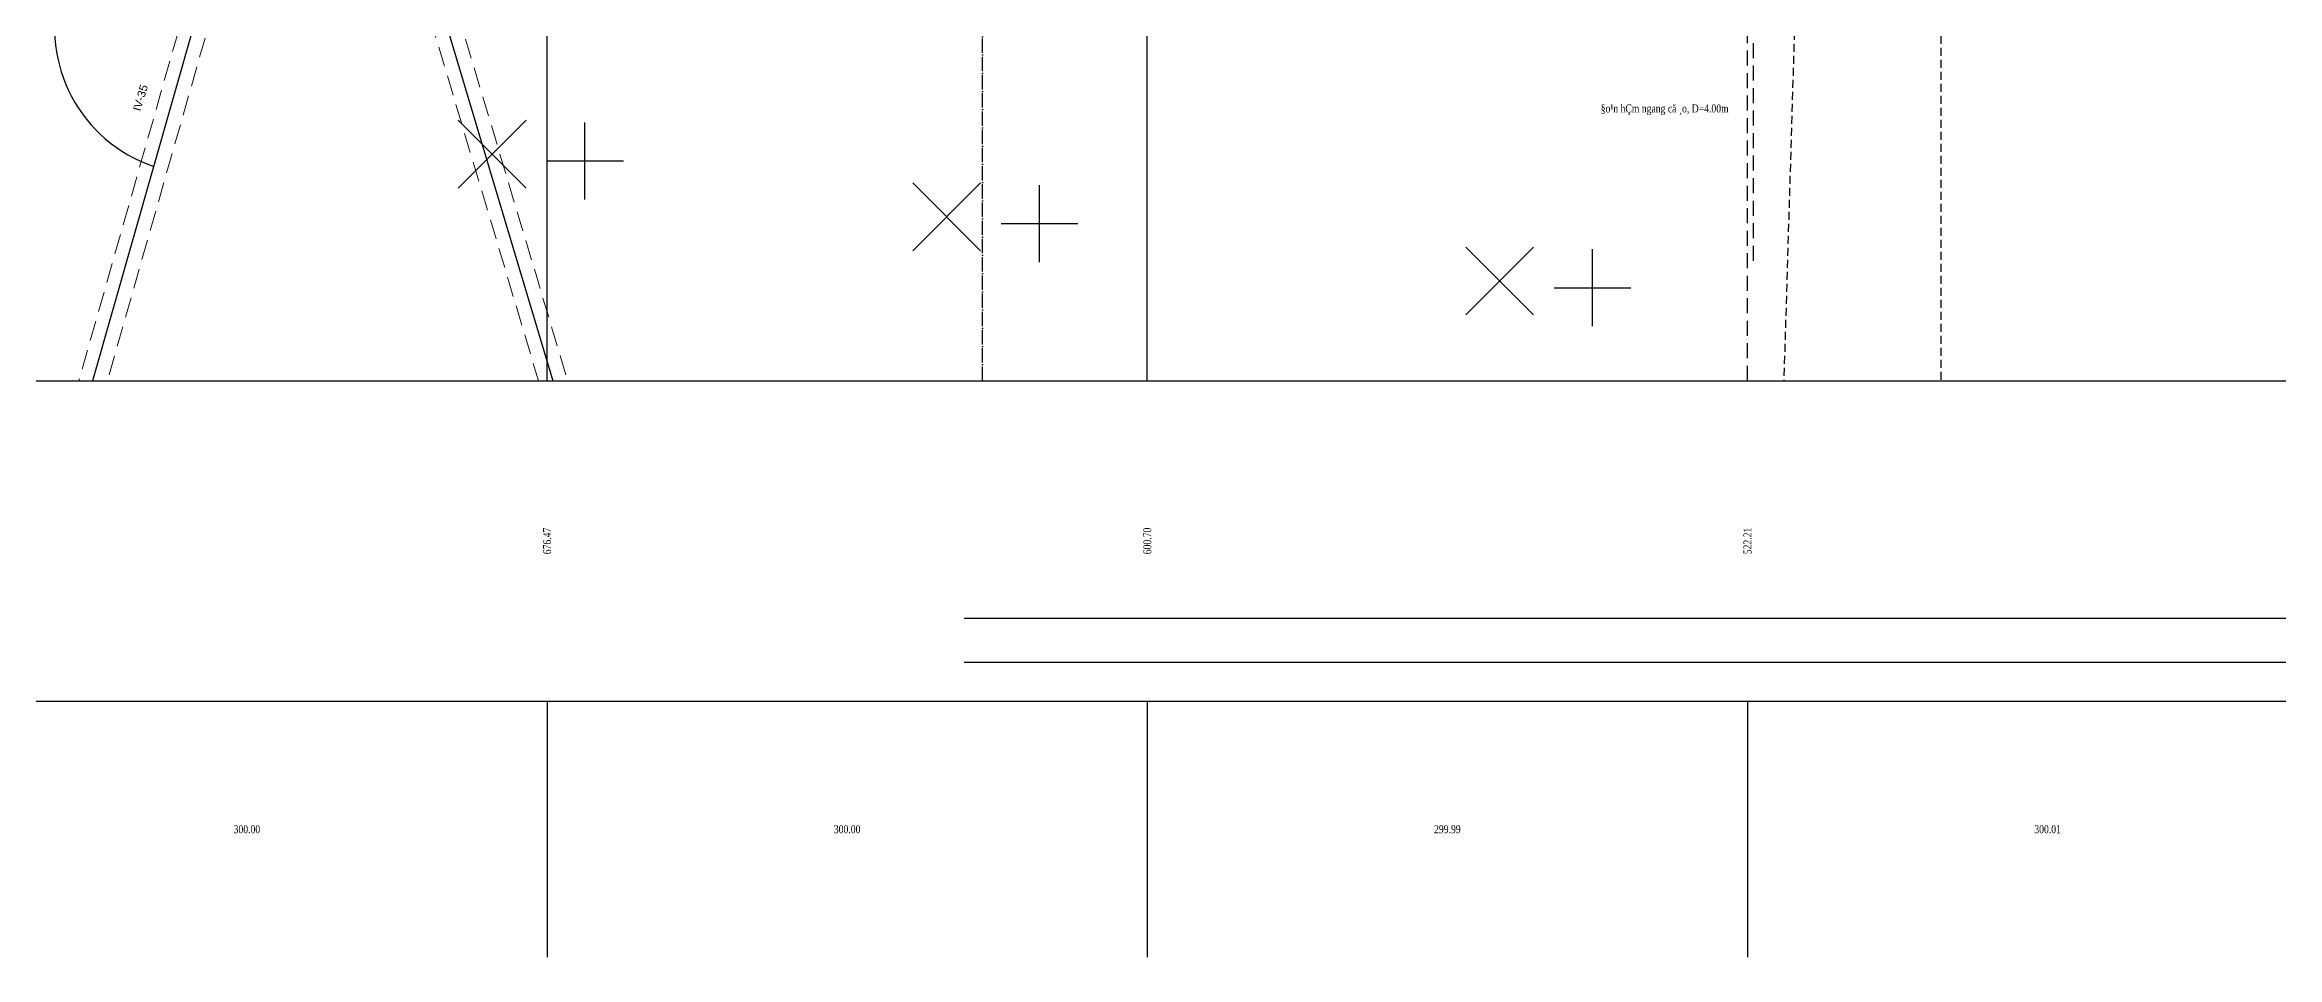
# Model space of a CAD drawing. Header units: inches. Extents: x 444671 to 463716, y 1783086 to 1794968.
# Drawn here: x 455821 to 456937, y 1786750 to 1787206 of the extents above; entities that cross this region are included whole.
import ezdxf
from ezdxf.enums import TextEntityAlignment as Align

# ---------------------------------------------------------------- set-up
doc = ezdxf.new("R2010")
doc.units = ezdxf.units.IN
doc.header["$MEASUREMENT"] = 0
for name, pattern in [('ACAD_ISO04W100', [30, 24, -3, 0, -3]), ('DASHED', [0.75, 0.5, -0.25]), ('HIDDEN', [0.375, 0.25, -0.125])]:
    doc.linetypes.add(name, pattern=pattern)
for name, color, linetype in [('Dc', 10, 'Continuous'), ('Dchat', 33, 'Continuous'), ('Dong', 252, 'HIDDEN'), ('Khung_bang', 140, 'Continuous'), ('Text', 3, 'Continuous'), ('Thachhoc', 125, 'Continuous'), ('Tim', 1, 'ACAD_ISO04W100')]:
    doc.layers.add(name, color=color, linetype=linetype)
doc.layers.add('doi', color=33, linetype='Continuous', lineweight=25)
doc.layers.add('Dut gay', color=1, linetype='Continuous', lineweight=25)
doc.styles.add('VNARIAL', font='')
doc.styles.add('Vntimeshx', font='vntime.shx', dxfattribs={"width": 0.8, "bigfont": 'vn1.shx'})
doc.styles.get('VNARIAL').set_extended_font_data('.VnArial')

# ---------------------------------------------------------------- blocks, each defined once
blk = doc.blocks.new('g2')
at = {"layer": 'Thachhoc'}
for points in [[(-4.6, -14.5), (-38.5, 19.4)], [(-4.6, 19.4), (-38.5, -14.5)], [(24.8, -20.1), (24.8, 18.3)], [(5.6, -0.9), (44, -0.9)]]:
    blk.add_lwpolyline(points, dxfattribs=at)

msp = doc.modelspace()

# ---------------------------------------------------------------- linework, layer by layer
at = {"layer": 'Dchat', "color": 14, "linetype": 'Continuous', "lineweight": 13}
for points in [[(456038.4149, 1787715.7169), (455845.396, 1787038.3548)], [(455879.1269, 1787694.6679), (456075.4115, 1787038.3548)]]:
    msp.add_lwpolyline(points, dxfattribs=at)
at = {"layer": 'Dchat', "color": 14}
msp.add_arc((455899.38, 1787214.6501), 73.0347, 78.2866318, 251.2662559, dxfattribs=at)
at = {"layer": 'doi', "color": 250, "linetype": 'DASHED', "ltscale": 8}
for points in [[(456805.4984, 1787572.4249), (456792.6227, 1787532.2243), (456792.2271, 1787516.6514), (456786.9249, 1787500.7104), (456779.5451, 1787489.9186), (456764.7175, 1787387.1852), (456769.1269, 1787252.7824), (456769.0609, 1787038.3548)], [(456684.1343, 1787559.3967), (456688.6632, 1787543.595), (456693.8596, 1787527.151), (456699.0559, 1787510.707), (456699.0559, 1787495.1279), (456705.7346, 1787386.9924), (456696.9925, 1787248.6924), (456690.6543, 1787038.3548)]]:
    msp.add_lwpolyline(points, dxfattribs=at)
at = {"layer": 'Dong', "linetype": 'ByBlock'}
for p, q in [((456072.4938, 1787038.3548), (456072.4938, 1787714.8277)), ((456372.4938, 1787038.3548), (456372.4938, 1787639.0517))]:
    msp.add_line(p, q, dxfattribs=at)
at = {"layer": 'Dong', "ltscale": 30}
for p, q in [((456672.4863, 1787038.3548), (456672.4863, 1787560.5604)), ((456675.4945, 1787098.3548), (456675.4945, 1787327.1273))]:
    msp.add_line(p, q, dxfattribs=at)
at = {"layer": 'Dut gay', "color": 1, "linetype": 'DASHED', "lineweight": 9, "ltscale": 20, "flags": 128}
for points in [[(456031.9472, 1787717.3318), (455838.4682, 1787038.3548)], [(456045.4468, 1787714.5031), (455852.7738, 1787038.3548)], [(455885.6692, 1787697.6716), (456082.8521, 1787038.3548)], [(455872.2444, 1787693.7079), (456068.2418, 1787038.3548)]]:
    msp.add_lwpolyline(points, dxfattribs=at)
at = {"layer": 'Dut gay', "color": 1, "ltscale": 20, "flags": 128}
for points in [[(456038.3372, 1787715.6876), (455845.3267, 1787038.3548)], [(455878.7118, 1787695.767), (456075.3251, 1787038.3548)]]:
    msp.add_lwpolyline(points, dxfattribs=at)
at = {"layer": 'Khung_bang', "ltscale": 29}
for p, q in [((458289.9137, 1786919.6944), (456281.0202, 1786919.6944)), ((458289.9137, 1786919.6944), (456313.2077, 1786919.6944)), ((458289.9137, 1786897.6944), (456281.0202, 1786897.6944))]:
    msp.add_line(p, q, dxfattribs=at)
at = {"layer": 'Khung_bang', "linetype": 'ByBlock'}
for p, q in [((456072.4938, 1786878.3548), (456072.4938, 1786750.3548)), ((456372.4938, 1786878.3548), (456372.4938, 1786750.3548)), ((456672.4863, 1786878.3548), (456672.4863, 1786750.3548))]:
    msp.add_line(p, q, dxfattribs=at)
for points in [[(446139.7357, 1787038.3548), (458289.9137, 1787038.3548)], [(446139.7357, 1786878.3548), (458289.9137, 1786878.3548)]]:
    msp.add_lwpolyline(points, dxfattribs=at)
at = {"layer": 'Tim', "ltscale": 0.3}
msp.add_lwpolyline([(456290.1145, 1787038.3548), (456290.1145, 1787837.6655)], dxfattribs=at)

# ---------------------------------------------------------------- block references
at = {"layer": 'Dc', "linetype": 'ByBlock'}
for p in [(456066.6514, 1787149.0987), (456293.8095, 1787117.7931), (456570.197, 1787085.7831)]:
    msp.add_blockref('g2', p, dxfattribs=at)

# ---------------------------------------------------------------- texts
at = {"layer": 'Dchat', "color": 14, "style": 'VNARIAL'}
msp.add_text('IV-35', height=4, rotation=73.0874364, dxfattribs=at).set_placement((455869.2291, 1787172.7991))
at = {"layer": 'Text', "linetype": 'ByBlock', "style": 'Vntimeshx', "width": 0.8}
for s, p in [('§o¹n hÇm ngang că ¸o, D=4.00m', (456631.0977, 1787174.4439)), ('300.00', (455922.4938, 1786814.3548)), ('300.00', (456222.4938, 1786814.3548)), ('299.99', (456522.4901, 1786814.3548)), ('300.01', (456822.4901, 1786814.3548))]:
    msp.add_text(s, height=4, dxfattribs=at).set_placement(p, align=Align.MIDDLE_CENTER)
for s, p in [('676.47', (456072.4938, 1786958.3548)), ('600.70', (456372.4938, 1786958.3548)), ('522.21', (456672.4863, 1786958.3548))]:
    msp.add_text(s, height=4, rotation=90, dxfattribs=at).set_placement(p, align=Align.MIDDLE_CENTER)

doc.saveas('drawing.dxf')
